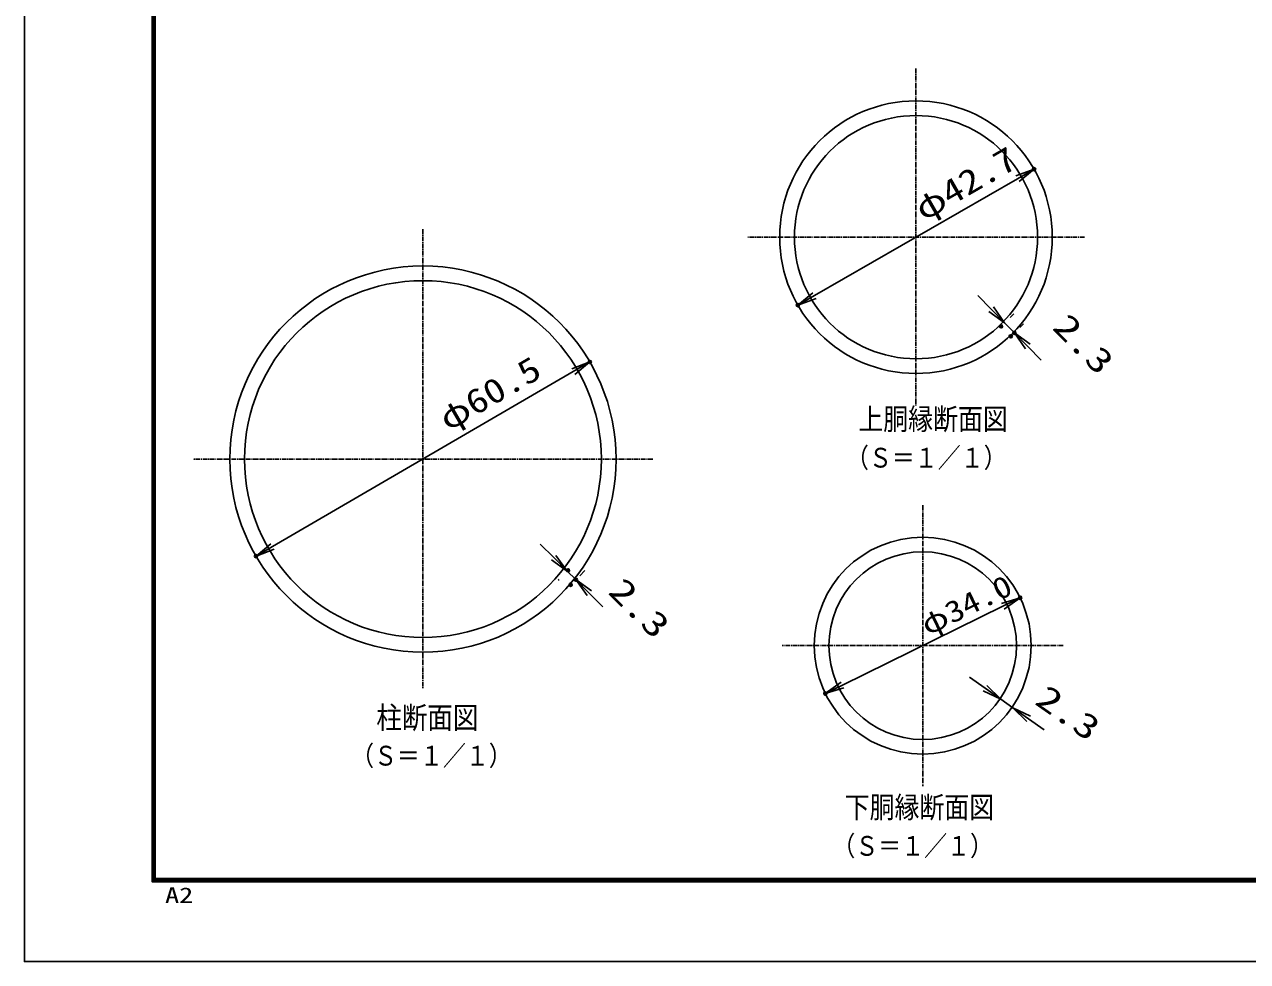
# Model space of a CAD drawing. Units: millimetres, scale not verified. Extents: x -2970 to 2970, y -2100 to 2100.
# Drawn here: x -2970 to -1054, y -2100 to -632 of the extents above; entities that cross this region are included whole.
import ezdxf
from ezdxf.enums import TextEntityAlignment as Align

# ---------------------------------------------------------------- set-up
doc = ezdxf.new("R2010")
doc.units = ezdxf.units.MM
doc.header["$LTSCALE"] = 10
doc.header["$PDMODE"] = 32
doc.header["$PDSIZE"] = 5
doc.linetypes.add('USER1', pattern=[1.125, 0.75, -0.125, 0.125, -0.125])
for name, color, linetype, lineweight in [('0-1_1', 7, 'Continuous', 25), ('0-2_0', 7, 'Continuous', 25), ('0-4_EXTCNT-L', 2, 'Continuous', 25), ('0-6_WAKU', 7, 'Continuous', 25), ('0-7_DIMENS-D', 2, 'Continuous', 25)]:
    doc.layers.add(name, color=color, linetype=linetype, lineweight=lineweight)
doc.layers.add('0-5_DEFPOINTS', color=7, linetype='Continuous')
doc.styles.add('ＭＳ ゴシック', font='')
doc.styles.get('ＭＳ ゴシック').set_extended_font_data('MS Gothic')

# ---------------------------------------------------------------- blocks, each defined once
blk = doc.blocks.new('DARROWS')
at = {"layer": '0-2_0', "color": 2}
blk.add_line((0, 0), (-9.991, 0), dxfattribs=at)
blk.add_lwpolyline([(-10, -1.667), (0, 0), (-10, 1.667)], dxfattribs=at)

msp = doc.modelspace()

# ---------------------------------------------------------------- linework, layer by layer
at = {"layer": '0-1_1', "color": 4, "linetype": 'USER1'}
for p, q in [((-1573.41, -701.22), (-1573.41, -1229.22)), ((-2345.79, -952.87), (-2345.79, -1672.87)), ((-1309.41, -965.22), (-1837.41, -965.22)), ((-1985.79, -1312.86), (-2705.79, -1312.87)), ((-1562.9, -1385.15), (-1562.9, -1825.15)), ((-1342.9, -1605.15), (-1782.9, -1605.15))]:
    msp.add_line(p, q, dxfattribs=at)
at = {"layer": '0-1_1', "color": 2}
for p, q in [((-1732.47, -1056.72), (-1414.35, -873.72)), ((-1455.5, -1078.01), (-1476.49, -1056.58)), ((-1434.5, -1099.44), (-1419.27, -1114.99)), ((-1398.28, -1136.42), (-1377.29, -1157.85))]:
    msp.add_line(p, q, dxfattribs=at)
at = {"layer": '0-1_1', "color": 1}
for p, q in [((-1425.83, -1090.95), (-1420.22, -1085.45)), ((-1410.6, -1106.5), (-1404.99, -1101))]:
    msp.add_line(p, q, dxfattribs=at)
at = {"layer": '0-1_1'}
for centre, radius in [((-1573.41, -965.22), 213.5), ((-1573.41, -965.22), 190.5), ((-1562.9, -1605.15), 170), ((-1562.9, -1605.15), 147)]:
    msp.add_circle(centre, radius, dxfattribs=at)
at = {"layer": '0-2_0', "color": 2}
for p, q in [((-1465.16, -1671.88), (-1489.7, -1654.64)), ((-1440.61, -1689.13), (-1421.51, -1702.54)), ((-1396.96, -1719.79), (-1372.42, -1737.03))]:
    msp.add_line(p, q, dxfattribs=at)
at = {"layer": '0-4_EXTCNT-L'}
for p, q in [((-2581.32, -1449.91), (-2110.26, -1175.82)), ((-2140.92, -1467.18), (-2162.14, -1445.97)), ((-2119.71, -1488.4), (-2106.35, -1501.76)), ((-2085.14, -1522.97), (-2063.92, -1544.18))]:
    msp.add_line(p, q, dxfattribs=at)
at = {"layer": '0-4_EXTCNT-L', "color": 1}
for p, q in [((-2100.25, -1495.66), (-2092.21, -1487.61)), ((-2132.62, -1501.31), (-2133.85, -1502.54))]:
    msp.add_line(p, q, dxfattribs=at)
at = {"layer": '0-4_EXTCNT-L', "color": 7}
for radius in [302.5, 279.5]:
    msp.add_circle((-2345.79, -1312.87), radius, dxfattribs=at)
at = {"layer": '0-5_DEFPOINTS'}
for p in [(-1388.34, -858.76), (-1758.47, -1071.68), (-1440.12, -1104.94), (-1424.89, -1120.49), (-1419.27, -1114.99), (-2084.33, -1160.74), (-2607.25, -1464.99), (-2118.48, -1487.16), (-2114.39, -1509.8), (-2106.35, -1501.76), (-1410.35, -1530.13), (-1715.46, -1680.16)]:
    msp.add_point(p, dxfattribs=at)
at = {"layer": '0-6_WAKU', "color": 3}
msp.add_lwpolyline([(-2970, 2100), (2970, 2100), (2970, -2100), (-2970, -2100)], close=True, dxfattribs=at)
at = {"layer": '0-6_WAKU'}
for points in [[(-2770, 1975), (2770, 1975), (2770, -1975), (-2770, -1975)], [(-2768.75, 1973.75), (2768.75, 1973.75), (2768.75, -1973.75), (-2768.75, -1973.75)], [(-2767.5, 1972.5), (2767.5, 1972.5), (2767.5, -1972.5), (-2767.5, -1972.5)], [(-2766.25, 1971.25), (2766.25, 1971.25), (2766.25, -1971.25), (-2766.25, -1971.25)], [(-2765, 1970), (2765, 1970), (2765, -1970), (-2765, -1970)]]:
    msp.add_lwpolyline(points, close=True, dxfattribs=at)
at = {"layer": '0-7_DIMENS-D'}
msp.add_line((-1688.53, -1666.92), (-1437.27, -1543.37), dxfattribs=at)

# ---------------------------------------------------------------- block references
at = {"layer": '0-1_1', "xscale": 3, "yscale": 3}
for p, rotation in [((-1388.34, -858.76), 29.90992), ((-1758.47, -1071.68), 209.90992), ((-1434.5, -1099.44), 314.40761), ((-1419.27, -1114.99), 134.40761)]:
    msp.add_blockref('DARROWS', p, dxfattribs=dict(at, rotation=rotation))
at = {"layer": '0-2_0', "xscale": 3, "yscale": 3}
for p, rotation in [((-1440.61, -1689.13), 324.91053), ((-1421.51, -1702.54), 144.91053)]:
    msp.add_blockref('DARROWS', p, dxfattribs=dict(at, rotation=rotation))
at = {"layer": '0-4_EXTCNT-L', "xscale": 3, "yscale": 3}
for p, rotation in [((-2084.33, -1160.74), 30.19245), ((-2607.25, -1464.99), 210.19245), ((-2119.71, -1488.4), 315), ((-2106.35, -1501.76), 135)]:
    msp.add_blockref('DARROWS', p, dxfattribs=dict(at, rotation=rotation))
at = {"layer": '0-7_DIMENS-D', "xscale": 3, "yscale": 3}
for p, rotation in [((-1410.35, -1530.13), 26.18476), ((-1715.46, -1680.16), 206.18476)]:
    msp.add_blockref('DARROWS', p, dxfattribs=dict(at, rotation=rotation))

# ---------------------------------------------------------------- texts
at = {"layer": '0-1_1', "color": 3, "style": 'ＭＳ ゴシック'}
for s, height, rotation, width, p in [('φ42.7', 38.48, 29.91, 1.2, (-1555.66, -950.97)), ('2.3', 38.49, 314.408, 1.35, (-1369.61, -1116.08))]:
    msp.add_text(s, height=height, rotation=rotation, dxfattribs=dict(at, width=width)).set_placement(p, align=Align.BOTTOM_LEFT)
at = {"layer": '0-1_1', "color": 4, "style": 'ＭＳ ゴシック', "width": 0.85}
for s, height, p in [('上胴縁断面図', 33.65, (-1663.69, -1277.05)), ('（Ｓ＝１／１）', 31.01, (-1683.08, -1335.5)), ('柱断面図', 34.46, (-2418.79, -1745.5)), ('（Ｓ＝１／１）', 31.01, (-2458.29, -1802.33)), ('下胴縁断面図', 33.65, (-1685.01, -1885.17)), ('（Ｓ＝１／１）', 31.01, (-1704.4, -1943.61))]:
    msp.add_text(s, height=height, dxfattribs=at).set_placement(p, align=Align.BOTTOM_LEFT)
at = {"layer": '0-2_0', "color": 3, "style": 'ＭＳ ゴシック', "width": 1.35}
msp.add_text('2.3', height=38.49, rotation=324.911, dxfattribs=at).set_placement((-1395.96, -1704.94), align=Align.BOTTOM_LEFT)
at = {"layer": '0-4_EXTCNT-L', "color": 3, "style": 'ＭＳ ゴシック'}
for s, height, rotation, width, p in [('φ60.5', 38.48, 30.192, 1.2, (-2300.65, -1280.1)), ('2.3', 38.49, 315, 1.35, (-2065.71, -1530.41))]:
    msp.add_text(s, height=height, rotation=rotation, dxfattribs=dict(at, width=width)).set_placement(p, align=Align.BOTTOM_LEFT)
at = {"layer": '0-6_WAKU', "style": 'ＭＳ ゴシック', "width": 1.35}
msp.add_text('A2', height=24.05, dxfattribs=at).set_placement((-2749.74, -2015.25), align=Align.BOTTOM_LEFT)
at = {"layer": '0-7_DIMENS-D', "color": 3, "style": 'ＭＳ ゴシック', "width": 1.2}
msp.add_text('φ34.0', height=33.67, rotation=26.185, dxfattribs=at).set_placement((-1550.69, -1599.03), align=Align.BOTTOM_LEFT)

doc.saveas('drawing.dxf')
